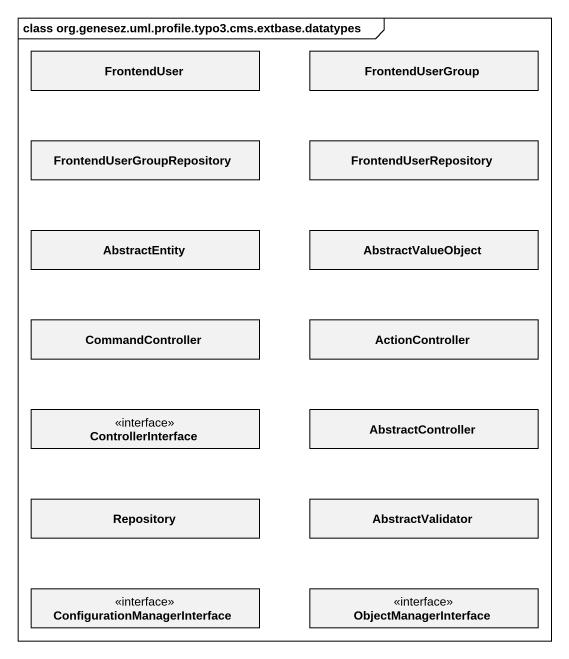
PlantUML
@startuml
mainframe class org.genesez.uml.profile.typo3.cms.extbase.datatypes
hide circle
hide empty members
class FrontendUser
class FrontendUserGroup
class FrontendUserGroupRepository
class FrontendUserRepository
class AbstractEntity
class AbstractValueObject
class CommandController
class ActionController
interface ControllerInterface
class AbstractController
class Repository
class AbstractValidator
interface "ConfigurationManagerInterface" as ConfigurationManagerInterfac
interface ObjectManagerInterface
@enduml
